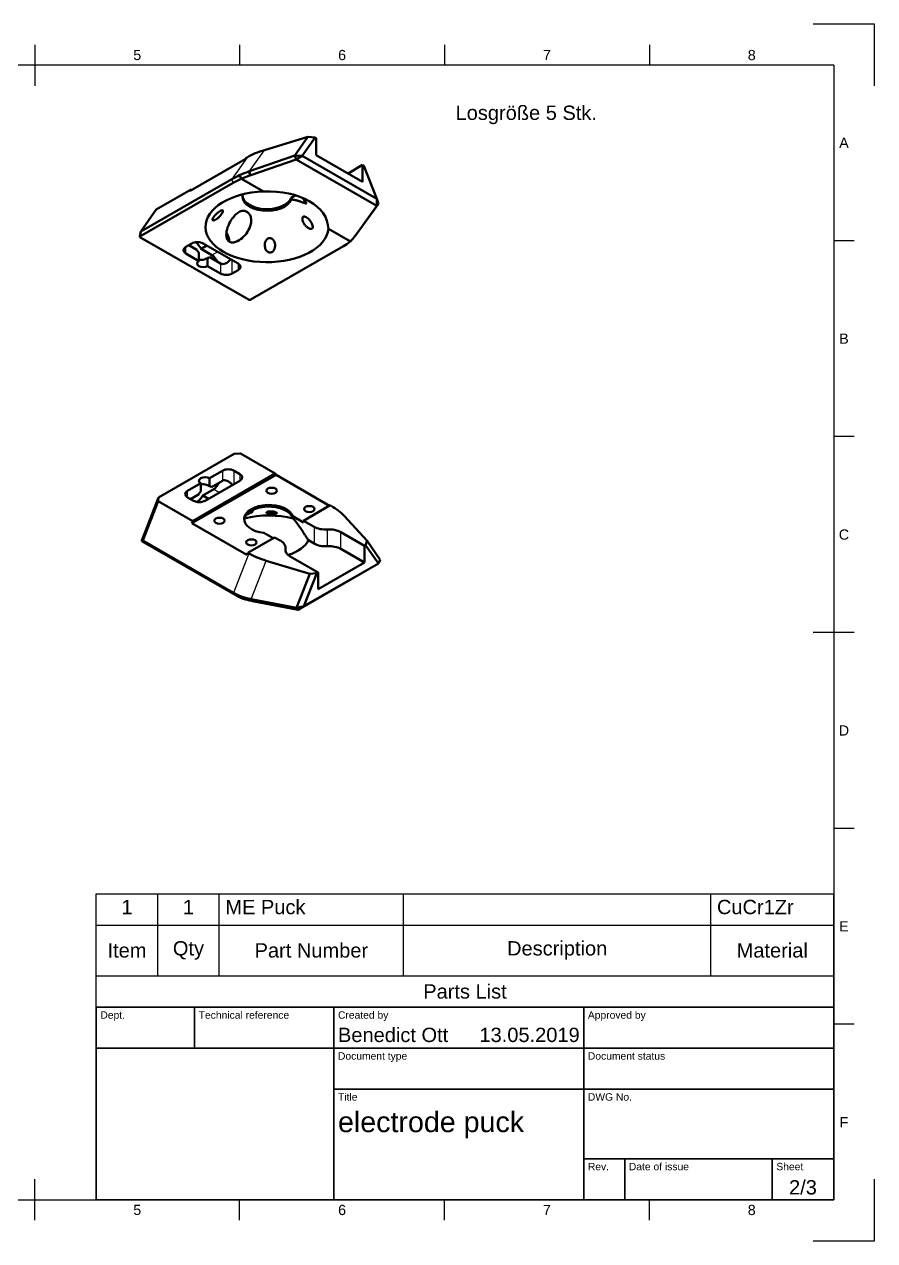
# Model space of a CAD drawing. Header units: millimetres. Extents: x 0 to 420, y 0 to 297.
# Drawn here: x 212.4 to 420, y 0 to 297 of the extents above; entities that cross this region are included whole.
import ezdxf
from ezdxf.enums import TextEntityAlignment as Align

# ---------------------------------------------------------------- set-up
doc = ezdxf.new("R2010")
doc.units = ezdxf.units.MM
doc.header["$LTSCALE"] = 0.75
for name, color, linetype, lineweight in [('Border', 7, 'Continuous', 25), ('Notes', 7, 'Continuous', 25), ('Parts Lists', 7, 'Continuous', 25), ('TitleBlock', 7, 'Continuous', 35), ('Visible', 7, 'Continuous', 50), ('Visible Narrow', 7, 'Continuous', 25)]:
    doc.layers.add(name, color=color, linetype=linetype, lineweight=lineweight)
doc.styles.add('FusionTitle', font='')
doc.styles.get("Standard").update_dxf_attribs({"font": 'arial.ttf'})
doc.styles.get('FusionTitle').set_extended_font_data('Arial Unicode MS')

# ---------------------------------------------------------------- blocks, each defined once
blk = doc.blocks.new('ISO_TITLEBLOCK')
at = {"layer": 'TitleBlock'}
for p, q in [((0, 47), (-180, 47)), ((-180, 47), (-180, 0)), ((-156, 37), (-156, 47)), ((-122, 0), (-122, 47)), ((-61, 0), (-61, 47)), ((0, 0), (0, 47)), ((-180, 37), (0, 37)), ((-122, 27), (0, 27)), ((-61, 10), (0, 10)), ((-51, 0), (-51, 10)), ((-15, 0), (-15, 10)), ((-180, 0), (0, 0))]:
    blk.add_line(p, q, dxfattribs=at)
at = {"layer": 'TitleBlock', "style": 'FusionTitle'}
for s, p in [('Dept.', (-179, 46)), ('Technical reference', (-155, 46)), ('Created by', (-121, 46)), ('Approved by', (-60, 46)), ('Document type', (-121, 36)), ('Document status', (-60, 36)), ('Title', (-121, 26)), ('DWG No.', (-60, 26)), ('Rev.', (-60, 9)), ('Date of issue', (-50, 9)), ('Sheet', (-14, 9))]:
    blk.add_text(s, height=1.8, dxfattribs=at).set_placement(p, align=Align.TOP_LEFT)
for tag, p, height in [('DEPT', (-179, 38.5), 3.5), ('TECHNICAL_REFERENCE', (-155, 38.5), 3.5), ('CREATED_BY', (-121, 38.5), 3.5), ('APPROVED_BY', (-60, 38.5), 3.5), ('DOCUMENT_TYPE', (-121, 28.5), 3.5), ('DOCUMENT_STATUS', (-60, 28.5), 3.5), ('TITLE_1', (-121, 16.5), 5), ('TITLE_2', (-121, 9), 5), ('TITLE_3', (-121, 1.5), 5), ('DATE_OF_ISSUE', (-50, 1.5), 3.5)]:
    blk.add_attdef(tag, p, '', height=height, dxfattribs=at)
for tag, p in [('CREATED_DATE', (-62, 38.5)), ('APPROVED_DATE', (-1, 38.5))]:
    blk.add_attdef(tag, text='', height=3.5, dxfattribs=at).set_placement(p, align=Align.RIGHT)
for tag, height, p in [('DRAWING_NUMBER', 5, (-30.5, 16.6)), ('REV', 3.5, (-56, 3.1)), ('SHEET', 3.5, (-7.5, 3.1))]:
    blk.add_attdef(tag, text='', height=height, dxfattribs=at).set_placement(p, align=Align.MIDDLE)
blk = doc.blocks.new('*T9')
at = {"layer": 'Parts Lists', "color": 0, "linetype": 'ByBlock', "lineweight": -2, "transparency": 16777216}
for p, q in [((0, 27.723965), (180, 27.723965)), ((0, 0), (0, 27.723965)), ((15, 7.666667), (15, 27.723965)), ((30, 7.666667), (30, 27.723965)), ((75, 7.666667), (75, 27.723965)), ((150, 7.666667), (150, 27.723965)), ((180, 0), (180, 27.723965)), ((0, 20.057299), (180, 20.057299)), ((0, 7.666667), (180, 7.666667)), ((0, 0), (180, 0))]:
    blk.add_line(p, q, dxfattribs=at)
at = {"layer": 'Parts Lists', "color": 0, "transparency": 16777216, "char_height": 3.5}
for s, insert, width, attachment_point in [('1', (7.5, 26.223965), 12, 2), ('1', (22.5, 26.223965), 12, 2), ('ME Puck', (31.5, 26.223965), 42, 1), ('CuCr1Zr', (151.5, 26.223965), 27, 1), ('Item', (7.5, 13.861983), 12, 5), ('Qty', (22.5, 13.861983), 12, 5), ('Part Number', (52.5, 13.861983), 42, 5), ('Description', (112.5, 13.861983), 72, 5), ('Material', (165, 13.861983), 27, 5), ('Parts List', (90, 3.833333), 177, 5)]:
    blk.add_mtext(s, dxfattribs=dict(at, insert=insert, width=width, attachment_point=attachment_point))
blk = doc.blocks.new('ISO_A3_SHEET')
at = {"layer": 'Border'}
for p, q in [((420, 297), (405, 297)), ((420, 282), (420, 297)), ((215, 292), (215, 282)), ((265, 292), (265, 287)), ((315, 292), (315, 287)), ((365, 292), (365, 287)), ((410, 287), (20, 287)), ((410, 287), (410, 10)), ((415, 244.16666), (410, 244.16666)), ((415, 196.33333), (410, 196.33333)), ((415, 148.5), (405, 148.5)), ((415, 100.66667), (410, 100.66667)), ((415, 52.83334), (410, 52.83334)), ((215, 5), (215, 15)), ((420, 0), (420, 15)), ((20, 10), (410, 10)), ((265, 5), (265, 10)), ((315, 5), (315, 10)), ((365, 5), (365, 10)), ((405, 0), (420, 0))]:
    blk.add_line(p, q, dxfattribs=at)
at = {"layer": 'Border', "style": 'FusionTitle'}
for s, p in [('5', (240, 289.5)), ('6', (290, 289.5)), ('7', (340, 289.5)), ('8', (390, 289.5)), ('A', (412.5, 268.08333)), ('B', (412.5, 220.25)), ('C', (412.5, 172.41667)), ('D', (412.5, 124.58334)), ('E', (412.5, 76.75001)), ('F', (412.5, 28.91668)), ('5', (240, 7.5)), ('6', (290, 7.5)), ('7', (340, 7.5)), ('8', (390, 7.5))]:
    blk.add_text(s, height=2.5, dxfattribs=at).set_placement(p, align=Align.MIDDLE)

msp = doc.modelspace()

# ---------------------------------------------------------------- linework, layer by layer
at = {"layer": 'Visible', "extrusion": (0.707107, 0.407196, 0.578093)}
for p, q in [((271.041, 266.309), (281.68, 269.541)), ((281.68, 269.541), (278.463, 264.951)), ((280.252, 264.864), (283.391, 269.342)), ((283.391, 269.342), (281.68, 269.541)), ((283.696, 269.167), (283.391, 269.342)), ((283.696, 265.079), (283.696, 269.167)), ((266.565, 264.373), (266.361, 264.081)), ((266.565, 264.373), (266.824, 264.522)), ((278.463, 264.951), (267.414, 261.134)), ((278.463, 264.951), (280.252, 264.864)), ((278.821, 263.989), (278.463, 264.951)), ((280.252, 264.864), (278.821, 263.989)), ((298.452, 254.384), (280.252, 264.864)), ((295.009, 258.564), (283.696, 265.079)), ((266.361, 264.081), (252.926, 256.345)), ((267.7, 260.147), (278.821, 263.989)), ((278.821, 263.989), (298.475, 252.671)), ((291.46, 260.608), (295.009, 262.652)), ((295.314, 262.476), (295.009, 262.652)), ((295.009, 262.652), (295.009, 258.564)), ((295.314, 262.476), (298.452, 254.384)), ((263.095, 259.202), (240.916, 246.429)), ((265.468, 259.272), (270.84, 256.178)), ((240.657, 245.165), (263.449, 258.29)), ((244.645, 251.75), (253.13, 256.636)), ((252.926, 256.345), (253.13, 256.636)), ((253.13, 256.636), (253.281, 256.549)), ((277.555, 254.635), (278.643, 255.261)), ((277.555, 254.635), (277.555, 254.226)), ((298.475, 252.671), (293.241, 245.439)), ((293.675, 246.011), (298.876, 253.196)), ((298.475, 252.671), (298.452, 254.384)), ((298.452, 254.384), (298.876, 253.196)), ((298.876, 253.196), (298.475, 252.671)), ((240.916, 246.429), (244.645, 251.75)), ((286.651, 247.073), (292.023, 243.98)), ((240.657, 245.165), (240.916, 246.429)), ((240.671, 245.048), (240.657, 245.165)), ((267.323, 229.7), (240.671, 245.048)), ((251.876, 242.668), (253.29, 243.482)), ((255.058, 239.206), (251.876, 241.039)), ((252.591, 243.079), (254.537, 241.959)), ((255.058, 241.17), (255.058, 239.206)), ((255.578, 242.186), (256.973, 242.99)), ((258.24, 240.654), (255.578, 242.186)), ((256.118, 243.482), (264.604, 238.596)), ((290.319, 242.817), (267.527, 229.692)), ((257.179, 237.985), (257.179, 239.948)), ((260.361, 236.152), (257.179, 237.985)), ((257.7, 240.138), (257.526, 240.038)), ((257.7, 240.138), (260.361, 238.605)), ((264.604, 236.967), (263.189, 236.152)), ((267.527, 229.692), (267.323, 229.7))]:
    msp.add_line(p, q, dxfattribs=at)
at = {"layer": 'Visible', "extrusion": (0.707107, -0.407196, 0.578093)}
for p, q in [((245.184, 181.465), (263.67, 192.111)), ((263.67, 192.111), (265.194, 192.174)), ((265.194, 192.174), (273.679, 187.287)), ((253.56, 175.702), (273.679, 187.287)), ((257.609, 186.177), (260.791, 188.01)), ((263.619, 188.01), (265.033, 187.195)), ((273.679, 187.287), (273.883, 186.996)), ((252.306, 183.123), (255.488, 184.956)), ((253.355, 175.175), (273.883, 186.996)), ((255.488, 184.956), (255.488, 182.992)), ((265.033, 185.566), (256.548, 180.68)), ((257.609, 184.214), (257.609, 186.177)), ((260.791, 185.557), (258.129, 184.024)), ((273.883, 186.996), (286.963, 179.464)), ((245.184, 181.465), (241.101, 170.939)), ((245.074, 180.588), (245.184, 181.465)), ((253.72, 180.68), (252.306, 181.495)), ((254.967, 182.203), (253.021, 181.083)), ((256.008, 181.976), (258.67, 183.508)), ((257.403, 181.172), (256.008, 181.976)), ((257.956, 184.124), (258.129, 184.024)), ((241.345, 170.973), (245.074, 180.588)), ((245.074, 180.588), (253.56, 175.702)), ((287.114, 179.551), (280.59, 175.794)), ((287.114, 179.551), (287.373, 179.401)), ((253.355, 175.175), (253.56, 175.702)), ((277.985, 176.885), (277.985, 176.476)), ((277.985, 176.885), (280.59, 175.385)), ((280.59, 175.794), (283.155, 174.316)), ((280.59, 175.385), (280.59, 175.794)), ((290.477, 176.973), (296.088, 170.846)), ((266.791, 167.438), (253.355, 175.175)), ((273.164, 171.517), (270.914, 172.813)), ((289.692, 172.995), (295.439, 169.686)), ((241.087, 170.821), (241.345, 170.973)), ((241.101, 170.939), (241.087, 170.821)), ((241.087, 170.821), (263.879, 157.696)), ((263.525, 158.201), (241.345, 170.973)), ((273.519, 171.722), (266.995, 167.965)), ((275.023, 170.856), (273.519, 171.722)), ((281.764, 171.03), (283.155, 170.229)), ((295.744, 169.861), (295.439, 169.686)), ((295.439, 169.686), (295.439, 165.598)), ((296.088, 170.846), (295.744, 169.861)), ((295.744, 169.861), (298.882, 165.384)), ((299.306, 166.257), (296.088, 170.846)), ((266.995, 167.965), (266.791, 167.438)), ((266.995, 167.965), (267.254, 167.815)), ((276.194, 168.362), (276.194, 169.227)), ((284.125, 163.171), (277.317, 167.091)), ((289.692, 168.907), (295.439, 165.598)), ((271.471, 166.028), (282.11, 162.797)), ((279.251, 154.001), (298.905, 165.319)), ((298.882, 165.384), (280.682, 154.903)), ((295.439, 165.598), (284.125, 159.083)), ((298.882, 165.384), (299.306, 166.257)), ((298.905, 165.319), (298.882, 165.384)), ((299.306, 166.257), (298.905, 165.319)), ((282.11, 162.797), (278.893, 154.502)), ((280.682, 154.903), (283.821, 162.995)), ((283.821, 162.995), (282.11, 162.797)), ((284.125, 163.171), (283.821, 162.995)), ((284.125, 159.083), (284.125, 163.171)), ((278.893, 154.502), (267.843, 156.675)), ((268.13, 156.188), (279.251, 154.001)), ((278.893, 154.502), (280.682, 154.903)), ((279.251, 154.001), (278.893, 154.502)), ((280.682, 154.903), (279.251, 154.001))]:
    msp.add_line(p, q, dxfattribs=at)
at = {"layer": 'Visible'}
for centre, radius, start, end in [((272.197, 243.316), 18.309, 113.1488, 119.81026), ((272.025, 243.312), 17.26, 112.60985, 119.7932), ((275.323, 238.258), 24.204, 109.6295, 115.2451), ((274.983, 238.253), 23.073, 108.98533, 114.35568), ((274.19, 241.516), 20.756, 109.05617, 109.70625)]:
    msp.add_arc(centre, radius, start, end, dxfattribs=at)
at = {"layer": 'Visible', "extrusion": (0, -2e-16, -1)}
msp.add_arc((-283.532, 254.683), 13.67, 231.84404, 240.233, dxfattribs=at)
at = {"layer": 'Visible', "extrusion": (-2e-16, -2e-16, -1)}
for centre, radius, start, end in [((-283.682, 252.166), 11.687, 216.01153, 224.46211), ((-272.346, 180.757), 24.498, 281.12024, 286.39983)]:
    msp.add_arc(centre, radius, start, end, dxfattribs=at)
at = {"layer": 'Visible', "extrusion": (0, -4e-16, -1)}
for centre, radius, start, end in [((-259.883, 191.631), 15.927, 239.27774, 244.94441), ((-272.455, 172.675), 17.26, 292.60985, 299.7932)]:
    msp.add_arc(centre, radius, start, end, dxfattribs=at)
at = {"layer": 'Visible', "extrusion": (-1e-16, -3e-16, -1)}
msp.add_arc((-272.378, 173.653), 17.808, 292.96561, 299.80908, dxfattribs=at)
at = {"layer": 'Visible', "extrusion": (0, -3e-16, -1)}
msp.add_arc((-272.505, 179.799), 24.011, 281.03988, 285.97168, dxfattribs=at)
at = {"layer": 'Visible'}
for centre, major_axis, ratio, start_param, end_param in [((283.154, 255.118), (-21.552, 2.614), 0.5643253, -0.9071935, -0.6453942), ((270.685, 246.169), (15.943, 1.386), 0.6235611, -0.0482953, 1.5069234), ((254.704, 242.668), (2, 0), 0.5758617, 0.7853982, 2.3561945), ((253.997, 241.462), (-1.497, 2.6), 0.5780931, 4.6586522, 5.4015387), ((253.29, 241.853), (2, 0), 0.5758617, 2.3561945, 3.9269908), ((256.118, 242.683), (-1.497, 2.6), 0.5780931, 1.5170595, 1.8345294), ((256.118, 242.683), (-1.497, 2.6), 0.5780931, 2.881727, 3.1991969), ((263.189, 237.781), (-2, 0), 0.5758617, 2.3561945, 3.9269908), ((261.775, 236.967), (-2, 0), 0.5758617, 0.7853982, 2.3561945), ((262.205, 187.195), (2, 0), 0.5758617, 0.7853982, 2.3561945), ((263.619, 186.381), (2, 0), 0.5758617, -0.7853982, 0.7853982), ((256.548, 181.479), (1.497, 2.6), 0.5780931, -0.0576042, 0.2598657), ((262.205, 183.108), (-1.416, 2.449), 0.5769785, -1.3145868, -0.0009669), ((253.72, 182.309), (-2, 0), 0.5758617, -0.7853982, 0.7853982), ((254.427, 182.7), (1.497, 2.6), 0.5780931, 4.0232393, 4.7661258), ((256.548, 181.479), (1.497, 2.6), 0.5780931, 1.3070632, 1.6245331), ((255.134, 181.495), (-2, 0), 0.5758617, 0.7853982, 2.3561945), ((272.105, 176.199), (6, 0), 0.5758617, 0.1997126, 4.5126764), ((272.105, 175.791), (6, 0), 0.5758617, 0.1997126, 3.0824042), ((272.105, 168.433), (15, 0), 0.5758617, 1.160729, 1.9761266), ((286.864, 171.366), (4, 0), 0.5758617, 0.7853982, 1.681063), ((272.105, 172.52), (10, 0), 0.5758617, -1.0799566, -0.2617994), ((286.864, 167.279), (-4, 0), 0.5758617, 3.9269908, 4.8226556), ((280.146, 168.72), (-4, 0), 0.5758617, -0.1102666, 0.7853982)]:
    msp.add_ellipse(centre, major_axis=major_axis, ratio=ratio, start_param=start_param, end_param=end_param, dxfattribs=at)
at = {"layer": 'Visible', "extrusion": (2e-16, -3e-16, -1)}
msp.add_ellipse((271.675, 247.554), major_axis=(-15, 0), ratio=0.5758617, start_param=3.1972632, end_param=7.7983111, dxfattribs=at)
at = {"layer": 'Visible', "extrusion": (1e-16, -5e-16, -1)}
for centre, major_axis, start_param, end_param in [((271.675, 254.912), (-6, 0), 3.3413053, 6.4518745), ((256.118, 238.596), (1.5, 0), 0.7853982, 3.9269908)]:
    msp.add_ellipse(centre, major_axis=major_axis, ratio=0.5758617, start_param=start_param, end_param=end_param, dxfattribs=at)
at = {"layer": 'Visible', "extrusion": (1e-16, -1e-16, -1)}
msp.add_ellipse((271.675, 255.321), major_axis=(6, 0), ratio=0.5758617, start_param=0.1997126, end_param=3.0824042, dxfattribs=at)
at = {"layer": 'Visible', "extrusion": (1e-16, -3e-16, -1)}
msp.add_ellipse((271.675, 251.642), major_axis=(-10, 0), ratio=0.5758617, start_param=2.5719639, end_param=2.8797933, dxfattribs=at)
at = {"layer": 'Visible', "extrusion": (1e-16, -2e-16, -1)}
msp.add_ellipse((260.361, 245.126), major_axis=(-1.497, 2.6), ratio=0.5780931, start_param=1.5052398, end_param=2.3581207, dxfattribs=at)
at = {"layer": 'Visible', "extrusion": (2e-16, -1e-16, -1)}
msp.add_ellipse((261.775, 245.142), major_axis=(-2, 0), ratio=0.5758617, start_param=4.3533344, end_param=4.4509108, dxfattribs=at)
at = {"layer": 'Visible', "extrusion": (2e-16, -2e-16, -1)}
msp.add_ellipse((258.24, 239.019), major_axis=(-0.998, 1.733), ratio=0.5780931, start_param=0.7834645, end_param=1.8373348, dxfattribs=at)
at = {"layer": 'Visible', "extrusion": (-1e-16, -3e-16, -1)}
msp.add_ellipse((261.775, 241.055), major_axis=(1.416, 2.449), ratio=0.5769785, start_param=1.8270059, end_param=3.1406258, dxfattribs=at)
at = {"layer": 'Visible', "extrusion": (-1e-16, -1e-16, -1)}
msp.add_ellipse((256.548, 185.566), major_axis=(1.5, 0), ratio=0.5758617, start_param=2.3561945, end_param=5.4977871, dxfattribs=at)
at = {"layer": 'Visible', "extrusion": (-2e-16, -4e-16, -1)}
for centre, major_axis, ratio, start_param, end_param in [((258.67, 185.143), (0.998, 1.733), 0.5780931, 1.3042578, 2.3581282), ((285.984, 175.945), (4, 0), 0.5758617, 1.4605297, 2.3561945), ((272.194, 169.227), (4, 0), 0.5758617, -0.7853982, 0.1102666), ((285.984, 171.858), (-4, 0), 0.5758617, 4.6021223, 5.4977871)]:
    msp.add_ellipse(centre, major_axis=major_axis, ratio=ratio, start_param=start_param, end_param=end_param, dxfattribs=at)
at = {"layer": 'Visible', "extrusion": (-2e-16, -3e-16, -1)}
for centre in [(272.812, 183.122), (260.084, 175.792), (267.862, 170.499)]:
    msp.add_ellipse(centre, major_axis=(1.271, 0), ratio=0.5758617, dxfattribs=at)
for centre, major_axis, ratio, start_param, end_param in [((282.004, 178.643), (-1.271, 0), 0.5758617, 3.1415927, 9.424778), ((283.584, 177.219), (21.552, 2.614), 0.5643253, 2.2343991, 2.4961985)]:
    msp.add_ellipse(centre, major_axis=major_axis, ratio=ratio, start_param=start_param, end_param=end_param, dxfattribs=at)
at = {"layer": 'Visible', "extrusion": (-1e-16, -7e-16, -1)}
msp.add_ellipse((271.043, 169.998), major_axis=(21.552, 2.614), ratio=0.5643253, start_param=-0.6453942, end_param=-0.3835948, dxfattribs=at)
at = {"layer": 'Visible'}
for points, knots in [([(265, 260.151), (265.064, 260), (265.129, 259.849), (265.259, 259.547), (265.324, 259.396), (265.389, 259.245)], [-0.050513916, -0.050513916, -0.050513916, -0.050513916, -0.025258662, -0.025258662, 0, 0, 0, 0]), ([(271.112, 243.14), (271.119, 243.353), (271.156, 243.584), (271.299, 244.021), (271.406, 244.227), (271.632, 244.507), (271.748, 244.615), (272.012, 244.77), (272.161, 244.815), (272.453, 244.825), (272.605, 244.79), (272.881, 244.654), (273.006, 244.553), (273.253, 244.289), (273.376, 244.091), (273.555, 243.665), (273.611, 243.437), (273.662, 243.002), (273.659, 242.758), (273.574, 242.287), (273.492, 242.06), (273.279, 241.714), (273.147, 241.564), (272.909, 241.404), (272.822, 241.36), (272.643, 241.3), (272.55, 241.284), (272.363, 241.277), (272.269, 241.288), (272.084, 241.335), (271.995, 241.373), (271.743, 241.516), (271.598, 241.657), (271.355, 241.988), (271.254, 242.208), (271.128, 242.672), (271.105, 242.916), (271.112, 243.14)], [0, 0, 0, 0, 0.03249958, 0.03249958, 0.06499915, 0.06499915, 0.08692735, 0.08692735, 0.10885555, 0.10885555, 0.13078375, 0.13078375, 0.15271195, 0.15271195, 0.18521152, 0.18521152, 0.2177111, 0.2177111, 0.25181782, 0.25181782, 0.28592453, 0.28592453, 0.3139517, 0.3139517, 0.32796528, 0.32796528, 0.34197887, 0.34197887, 0.35599245, 0.35599245, 0.37000603, 0.37000603, 0.3980332, 0.3980332, 0.43213992, 0.43213992, 0.46624664, 0.46624664, 0.46624664, 0.46624664]), ([(257.609, 184.214), (257.473, 184.292), (257.302, 184.378), (256.933, 184.53), (256.734, 184.596), (256.363, 184.677), (256.164, 184.698), (255.794, 184.67), (255.623, 184.62), (255.488, 184.542)], [0.23063433, 0.23063433, 0.23063433, 0.23063433, 0.25950297, 0.25950297, 0.28837161, 0.28837161, 0.31716155, 0.31716155, 0.3459515, 0.3459515, 0.3459515, 0.3459515]), ([(271.542, 177.794), (271.549, 177.831), (271.586, 177.873), (271.729, 177.952), (271.836, 177.99), (272.061, 178.041), (272.177, 178.06), (272.442, 178.083), (272.591, 178.087), (272.883, 178.077), (273.035, 178.063), (273.311, 178.021), (273.436, 177.994), (273.683, 177.928), (273.806, 177.882), (273.985, 177.791), (274.04, 177.747), (274.092, 177.669), (274.089, 177.628), (274.004, 177.558), (273.922, 177.529), (273.709, 177.489), (273.577, 177.475), (273.338, 177.463), (273.252, 177.461), (273.073, 177.461), (272.98, 177.462), (272.793, 177.468), (272.698, 177.473), (272.514, 177.486), (272.425, 177.494), (272.173, 177.522), (272.027, 177.546), (271.785, 177.601), (271.684, 177.637), (271.558, 177.714), (271.535, 177.755), (271.542, 177.794)], [0, 0, 0, 0, 0.03249958, 0.03249958, 0.06499915, 0.06499915, 0.08692735, 0.08692735, 0.10885555, 0.10885555, 0.13078375, 0.13078375, 0.15271195, 0.15271195, 0.18521152, 0.18521152, 0.2177111, 0.2177111, 0.25181782, 0.25181782, 0.28592453, 0.28592453, 0.3139517, 0.3139517, 0.32796528, 0.32796528, 0.34197887, 0.34197887, 0.35599245, 0.35599245, 0.37000603, 0.37000603, 0.3980332, 0.3980332, 0.43213992, 0.43213992, 0.46624664, 0.46624664, 0.46624664, 0.46624664]), ([(267.907, 156.232), (267.944, 156.225), (267.981, 156.217), (268.056, 156.203), (268.093, 156.195), (268.13, 156.188)], [1.739511396, 1.739511396, 1.739511396, 1.739511396, 1.74568665, 1.74568665, 1.751861905, 1.751861905, 1.751861905, 1.751861905])]:
    msp.add_open_spline(points, degree=3, knots=knots, dxfattribs=at)
at = {"layer": 'Visible', "extrusion": (2.254e-08, -6.73067e-08, 1)}
msp.add_open_spline([(265.389, 259.245), (265.415, 259.254), (265.442, 259.263), (265.468, 259.272)], degree=3, dxfattribs=at)
at = {"layer": 'Visible', "extrusion": (-0.3265, 0.945197, 0)}
msp.add_open_spline([(267.477, 260.07), (267.514, 260.083), (267.551, 260.096), (267.626, 260.122), (267.663, 260.134), (267.7, 260.147)], degree=3, knots=[1.739511396, 1.739511396, 1.739511396, 1.739511396, 1.74568665, 1.74568665, 1.751861905, 1.751861905, 1.751861905, 1.751861905], dxfattribs=at)
at = {"layer": 'Visible'}
msp.add_rational_spline([(281.334, 253.132), (278.972, 254.137), (277.555, 254.226)], [1, 1.11875628754, 1.11200977056], degree=2, dxfattribs=at)
at = {"layer": 'Visible', "extrusion": (3.6377e-12, -2.6499e-12, -1)}
msp.add_open_spline([(259.862, 251.157), (260.013, 251.268), (260.172, 251.371), (260.464, 251.527), (260.596, 251.578), (260.768, 251.601), (260.831, 251.593), (260.913, 251.523), (260.931, 251.46), (260.914, 251.292), (260.878, 251.181), (260.765, 250.94), (260.687, 250.81), (260.488, 250.514), (260.342, 250.331), (260.031, 249.99), (259.867, 249.833), (259.553, 249.568), (259.377, 249.439), (259.041, 249.241), (258.881, 249.171), (258.642, 249.118), (258.54, 249.119), (258.44, 249.178), (258.415, 249.207), (258.385, 249.283), (258.38, 249.33), (258.391, 249.437), (258.407, 249.499), (258.458, 249.632), (258.494, 249.705), (258.623, 249.928), (258.741, 250.086), (259.007, 250.401), (259.178, 250.577), (259.526, 250.896), (259.703, 251.04), (259.862, 251.157)], degree=3, knots=[0, 0, 0, 0, 0.03249958, 0.03249958, 0.06499915, 0.06499915, 0.08692735, 0.08692735, 0.10885555, 0.10885555, 0.13078375, 0.13078375, 0.15271195, 0.15271195, 0.18521152, 0.18521152, 0.2177111, 0.2177111, 0.25181782, 0.25181782, 0.28592453, 0.28592453, 0.3139517, 0.3139517, 0.32796528, 0.32796528, 0.34197887, 0.34197887, 0.35599245, 0.35599245, 0.37000603, 0.37000603, 0.3980332, 0.3980332, 0.43213992, 0.43213992, 0.46624664, 0.46624664, 0.46624664, 0.46624664], dxfattribs=at)
at = {"layer": 'Visible', "extrusion": (1.1856e-12, -3.917e-13, -1)}
msp.add_open_spline([(267.59, 247.695), (267.387, 247.09), (267.055, 246.479), (266.234, 245.378), (265.743, 244.888), (264.759, 244.161), (264.14, 243.84), (263.41, 243.712), (263.204, 243.7), (262.815, 243.748), (262.633, 243.809), (262.332, 243.982), (262.192, 244.107), (261.971, 244.41), (261.889, 244.588), (261.683, 245.255), (261.706, 245.919), (261.933, 247.082), (262.159, 247.724), (262.762, 248.952), (263.138, 249.537), (263.783, 250.314), (264.065, 250.605), (264.663, 251.082), (264.98, 251.265), (265.519, 251.446), (265.776, 251.485), (266.275, 251.444), (266.517, 251.364), (266.933, 251.124), (267.139, 250.947), (267.477, 250.506), (267.609, 250.243), (267.8, 249.641), (267.846, 249.248), (267.801, 248.454), (267.711, 248.052), (267.59, 247.695)], degree=3, knots=[0, 0, 0, 0, 0.0962133, 0.0962133, 0.1924265, 0.1924265, 0.2830259, 0.2830259, 0.3149374, 0.3149374, 0.3468489, 0.3468489, 0.3787605, 0.3787605, 0.410672, 0.410672, 0.5012714, 0.5012714, 0.5974846, 0.5974846, 0.6936979, 0.6936979, 0.7506638, 0.7506638, 0.8076298, 0.8076298, 0.8518411, 0.8518411, 0.8960524, 0.8960524, 0.9402636, 0.9402636, 0.9844749, 0.9844749, 1.0414409, 1.0414409, 1.0984068, 1.0984068, 1.0984068, 1.0984068], dxfattribs=at)
at = {"layer": 'Visible', "extrusion": (1.5312e-12, -4.277e-13, -1)}
msp.add_open_spline([(280.939, 247.996), (280.807, 248.164), (280.679, 248.361), (280.469, 248.771), (280.388, 248.984), (280.314, 249.315), (280.297, 249.457), (280.314, 249.71), (280.349, 249.819), (280.463, 249.973), (280.546, 250.021), (280.74, 250.053), (280.851, 250.037), (281.112, 249.957), (281.284, 249.865), (281.621, 249.627), (281.788, 249.481), (282.089, 249.173), (282.248, 248.984), (282.526, 248.578), (282.644, 248.363), (282.79, 247.99), (282.838, 247.808), (282.848, 247.565), (282.841, 247.488), (282.807, 247.351), (282.78, 247.291), (282.705, 247.191), (282.658, 247.151), (282.548, 247.094), (282.485, 247.077), (282.28, 247.059), (282.123, 247.093), (281.797, 247.225), (281.607, 247.343), (281.248, 247.639), (281.079, 247.817), (280.939, 247.996)], degree=3, knots=[0, 0, 0, 0, 0.03225332, 0.03225332, 0.06450663, 0.06450663, 0.08623022, 0.08623022, 0.10795381, 0.10795381, 0.1296774, 0.1296774, 0.15140099, 0.15140099, 0.18365431, 0.18365431, 0.21590762, 0.21590762, 0.25026558, 0.25026558, 0.28462353, 0.28462353, 0.31285697, 0.31285697, 0.32697369, 0.32697369, 0.34109041, 0.34109041, 0.35520712, 0.35520712, 0.36932384, 0.36932384, 0.39755728, 0.39755728, 0.43191523, 0.43191523, 0.46627319, 0.46627319, 0.46627319, 0.46627319], dxfattribs=at)
at = {"layer": 'Visible'}
msp.add_open_spline([(292.023, 243.98), (292.008, 243.965), (291.993, 243.949), (291.977, 243.934)], degree=3, dxfattribs=at)
at = {"layer": 'Visible', "extrusion": (-2.37228e-08, 1.79065e-08, 1)}
msp.add_open_spline([(293.485, 245.754), (293.326, 245.543), (293.167, 245.333), (293.008, 245.122)], degree=3, dxfattribs=at)
at = {"layer": 'Visible', "extrusion": (-0.810051, 0.58636, 0)}
msp.add_open_spline([(293.241, 245.439), (293.223, 245.415), (293.206, 245.391), (293.171, 245.343), (293.153, 245.319), (293.136, 245.295)], degree=3, knots=[-1.483581895, -1.483581895, -1.483581895, -1.483581895, -1.477406641, -1.477406641, -1.471231387, -1.471231387, -1.471231387, -1.471231387], dxfattribs=at)
at = {"layer": 'Visible', "extrusion": (3.48459e-09, -2.56768e-09, -1)}
msp.add_open_spline([(293.485, 245.754), (293.513, 245.791), (293.541, 245.829), (293.569, 245.866)], degree=3, dxfattribs=at)
at = {"layer": 'Visible', "extrusion": (-5.13013e-09, 3.72186e-09, -1)}
msp.add_open_spline([(293.569, 245.866), (293.587, 245.89), (293.605, 245.915), (293.64, 245.963), (293.657, 245.987), (293.675, 246.011)], degree=3, knots=[1.471231387, 1.471231387, 1.471231387, 1.471231387, 1.477406641, 1.477406641, 1.483581895, 1.483581895, 1.483581895, 1.483581895], dxfattribs=at)
at = {"layer": 'Visible', "extrusion": (-8.56e-13, -5.5452e-12, -1)}
msp.add_open_spline([(255.058, 239.62), (255.193, 239.542), (255.364, 239.492), (255.734, 239.464), (255.933, 239.485), (256.304, 239.566), (256.503, 239.632), (256.872, 239.784), (257.043, 239.87), (257.179, 239.948)], degree=3, knots=[0.11531717, 0.11531717, 0.11531717, 0.11531717, 0.14410711, 0.14410711, 0.17289705, 0.17289705, 0.20176569, 0.20176569, 0.23063433, 0.23063433, 0.23063433, 0.23063433], dxfattribs=at)
at = {"layer": 'Visible', "extrusion": (-1.331e-13, 2.2817e-12, -1)}
msp.add_open_spline([(267.504, 178.009), (267.587, 178.048), (267.666, 178.083), (267.907, 178.178), (268.038, 178.211), (268.23, 178.231), (268.276, 178.203), (268.23, 178.098), (268.141, 178.02), (268.02, 177.939)], degree=3, knots=[0.92142972, 0.92142972, 0.92142972, 0.92142972, 0.94026364, 0.94026364, 0.98447493, 0.98447493, 1.04144087, 1.04144087, 1.09840682, 1.09840682, 1.09840682, 1.09840682], dxfattribs=at)
at = {"layer": 'Visible', "extrusion": (-4.8421e-12, -2.7802e-12, -1)}
msp.add_rational_spline([(281.764, 171.03), (279.402, 174.755), (277.985, 176.476)], [1, 1.11875628754, 1.11200977056], degree=2, dxfattribs=at)
at = {"layer": 'Visible', "extrusion": (-5.14741e-09, -3.89752e-09, 1)}
msp.add_open_spline([(265.429, 157.256), (265.494, 157.17), (265.559, 157.084), (265.689, 156.913), (265.754, 156.827), (265.819, 156.741)], degree=3, knots=[-0.050513916, -0.050513916, -0.050513916, -0.050513916, -0.025258662, -0.025258662, 0, 0, 0, 0], dxfattribs=at)
at = {"layer": 'Visible', "extrusion": (3.13631e-09, 9.32186e-09, -1)}
msp.add_open_spline([(265.819, 156.741), (265.845, 156.732), (265.872, 156.723), (265.898, 156.715)], degree=3, dxfattribs=at)
at = {"layer": 'Visible', "extrusion": (-1.34289e-09, -6.80144e-09, -1)}
msp.add_open_spline([(267.843, 156.675), (267.806, 156.682), (267.769, 156.689), (267.695, 156.704), (267.658, 156.711), (267.621, 156.719)], degree=3, knots=[-1.751861905, -1.751861905, -1.751861905, -1.751861905, -1.74568665, -1.74568665, -1.739511396, -1.739511396, -1.739511396, -1.739511396], dxfattribs=at)
at = {"layer": 'Visible Narrow', "extrusion": (0.707107, 0.407196, 0.578093)}
for p, q in [((266.824, 264.522), (263.095, 259.202)), ((267.414, 261.134), (271.041, 266.309)), ((263.449, 258.29), (263.095, 259.202)), ((267.477, 260.07), (267.191, 261.056)), ((267.414, 261.134), (267.7, 260.147)), ((293.569, 245.866), (293.136, 245.295)), ((293.241, 245.439), (293.675, 246.011)), ((251.876, 241.039), (251.876, 242.668)), ((259.635, 241.457), (258.24, 240.654)), ((260.361, 238.605), (260.361, 236.152)), ((263.189, 236.152), (263.189, 239.41)), ((264.604, 238.596), (264.604, 236.967))]:
    msp.add_line(p, q, dxfattribs=at)
at = {"layer": 'Visible Narrow', "extrusion": (0.707107, -0.407196, 0.578093)}
for p, q in [((260.791, 188.01), (260.791, 185.557)), ((263.619, 184.752), (263.619, 188.01)), ((265.033, 187.195), (265.033, 185.566)), ((252.306, 181.495), (252.306, 183.123)), ((258.67, 183.508), (260.065, 182.705)), ((283.155, 174.316), (283.155, 170.229)), ((286.424, 169.568), (286.424, 173.656)), ((289.692, 168.907), (289.692, 172.995)), ((267.254, 167.815), (263.525, 158.201)), ((276.17, 168.466), (276.17, 168.973)), ((267.843, 156.675), (271.471, 166.028)), ((263.879, 157.696), (263.525, 158.201)), ((267.907, 156.232), (267.621, 156.719)), ((267.843, 156.675), (268.13, 156.188))]:
    msp.add_line(p, q, dxfattribs=at)

# ---------------------------------------------------------------- block references
msp.add_blockref('*T9', (230, 57))
at = {"layer": 'Border'}
msp.add_blockref('ISO_A3_SHEET', (0, 0), dxfattribs=at)
at = {"layer": 'TitleBlock'}
msp.add_blockref('ISO_TITLEBLOCK', (410, 10), dxfattribs=at).add_auto_attribs({'CREATED_DATE': '13.05.2019', 'SHEET': '2/3', 'TITLE_1': 'electrode puck', 'CREATED_BY': 'Benedict Ott'})

# ---------------------------------------------------------------- texts
at = {"layer": 'Notes', "insert": (317.701, 277.156), "char_height": 3.5, "attachment_point": 1}
msp.add_mtext_dynamic_manual_height_columns('Losgröße 5 Stk.', width=76.93346, gutter_width=17.5, heights=[0], dxfattribs=at)

doc.saveas('drawing.dxf')
